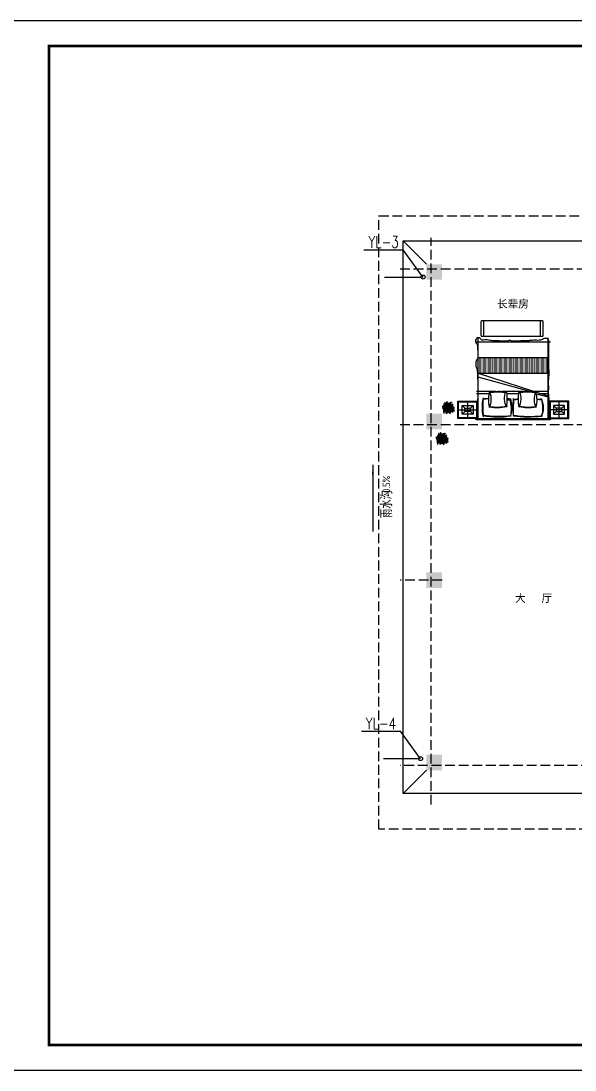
# Model space of a CAD drawing. Header units: millimetres. Extents: x -807114 to -50119, y -468455 to -61603.
# Drawn here: x -336541 to -322295, y -237099 to -210144 of the extents above; entities that cross this region are included whole.
import ezdxf

# ---------------------------------------------------------------- set-up
doc = ezdxf.new("R2010")
doc.units = ezdxf.units.MM
doc.header["$LTSCALE"] = 1000
doc.linetypes.add('DASH', pattern=[0.35, 0.25, -0.1])
for name, color, linetype in [('FF-FURN', 51, 'Continuous'), ('FF-PLANTS', 86, 'Continuous'), ('KL截面', 30, 'Continuous'), ('PIPE-雨水', 4, 'DASH'), ('PUB_DIM', 3, 'Continuous'), ('PUB_TITLE', 4, 'Continuous'), ('S1', 130, 'Continuous'), ('TWT_TEXT', 7, 'Continuous'), ('VPIPE_DIM', 3, 'Continuous'), ('厨卫', 134, 'Continuous'), ('建-轴', 1, 'Continuous')]:
    doc.layers.add(name, color=color, linetype=linetype)
doc.styles.add('_HZTXT', font='txt', dxfattribs={"bigfont": 'HZTXT'})
doc.styles.add('_TWT_SERIAL', font='COMPLEX', dxfattribs={"width": 0.8, "height": 3.5, "bigfont": 'HZTXT'})
doc.styles.add('D', font='simhei.ttf', dxfattribs={"width": 0.75, "height": 7})
doc.styles.add('DIM_FONT', font='tssdeng.shx', dxfattribs={"width": 0.7, "bigfont": 'tssdchn.shx'})

# ---------------------------------------------------------------- blocks, each defined once
blk = doc.blocks.new('1800X2000床A')
at = {"linetype": 'Continuous'}
h = blk.add_hatch(dxfattribs=at)
h.set_pattern_fill('DOTS', color=57, scale=20, angle=90, style=0)
h.set_pattern_definition([(90, (-37064.08, -174013.955), (-31.75, 15.875), [0, -31.75])])
h.paths.add_polyline_path([(-900, -572), (-900, -172), (900, -172), (900, -572)])
for p, q in [((-900, 980), (-900, -1090)), ((900, 980), (900, -1090)), ((954, -980), (-947, -980))]:
    blk.add_line(p, q, dxfattribs=at)
at = {"color": 57, "linetype": 'Continuous'}
for p, q in [((-947, 340), (-611, 340)), ((-454, 290), (-947, 290)), ((403, 284), (-900, -79)), ((900, 411), (-897, -172)), ((263, 290), (-293, 290)), ((-170, 340), (140, 340)), ((900, 290), (425, 290)), ((900, 438), (586, 357)), ((656, 340), (900, 340)), ((900, -172), (-900, -172)), ((900, -572), (-900, -572))]:
    blk.add_line(p, q, dxfattribs=at)
at = {"color": 53, "linetype": 'Continuous'}
for points in [[(914, -523, 0.011501), (915, -658, -0.027887), (914, -812, 0.011645), (918, -984, -0.522577), (807, -1071, -0.144021), (749, -1047, 0.120265), (697, -1029, 0.023323), (628, -1023, -0.068959), (565, -1028, -0.011626), (431, -1017, -0.119793), (400, -1011, 0.046791), (291, -1013, -0.023628), (191, -1010, 0.055897), (-51, -1013, -0.053528), (-92, -1020, -0.053528), (-132, -1013, 0.055897), (-374, -1010, -0.187873), (-362, -1013, 0.036947), (-500, -1011, 0.036442), (-635, -1026, -0.141351), (-766, -1028, 0.342539), (-828, -1049, -0.123892), (-881, -1090, -0.37589), (-956, -1057, -0.329446), (-939, -932, 0.211134), (-922, -891, -0.024888), (-915, -754, 0.06219), (-910, -627, 0.218233), (-943, -511, -0.123513), (-964, -411, -0.129887), (-944, -315, 0.095063), (-924, -182, -0.016498), (-918, -32, 0.039412), (-910, 174, -0.025508), (-910, 328, 0.038458), (-913, 452, -0.058958), (-920, 589, -0.00267), (-915, 817, -0.013848), (-913, 980, -0.011292)], [(911, 980, -0.018567), (915, 762, -0.00267), (920, 533, -0.058958), (913, 396, 0.038458), (910, 273, -0.025508), (910, 118, 0.039412), (918, -88, -0.016498), (924, -238)], [(924, -238, 0.037552), (914, -523)]]:
    blk.add_lwpolyline(points, format="xyb", dxfattribs=at)
at = {"linetype": 'Continuous'}
blk.add_lwpolyline([(-950, 1020), (-950, 980), (950, 980), (950, 1020), (-950, 1020), (-950, 980)], dxfattribs=at)
at = {"color": 53, "linetype": 'Continuous'}
for centre, radius, start, end in [((444, 707), 1238, 170.1485, 190.6384), ((-408, -973), 1927, 79.5219, 101.0093), ((-1062, 703), 1018, 346.621, 13.2374), ((1936, 696), 1940, 173.0204, 186.6449), ((392, -1692), 2642, 82.6669, 98.5823), ((285, 707), 487, 329.872, 28.9386), ((30, 506), 662, 163.9263, 197.1409), ((-405, -238), 949, 76.0297, 102.2512), ((-1668, 485), 1505, 353.1514, 7.5533), ((1639, 485), 1505, 172.4467, 186.8486), ((375, -238), 949, 77.7488, 103.9703), ((-59, 506), 662, 342.8591, 16.0737), ((-372, 3643), 3190, 262.7818, 265.3485), ((-376, 1254), 970, 256.4986, 282.0521), ((-472, 3643), 3190, 275.562, 277.4104), ((393, 3966), 3498, 263.3537, 265.7442), ((347, 1254), 970, 257.9479, 283.5014), ((293, 3966), 3498, 275.0712, 277.0989)]:
    blk.add_arc(centre, radius, start, end, dxfattribs=at)
at = {"color": 59, "linetype": 'Continuous'}
for centre, radius, start, end in [((-379, -2732), 3664, 84.876, 96.3909), ((1854, 687), 2630, 174.4826, 185.0365), ((-1148, 755), 1091, 346.1307, 9.5201), ((427, -2160), 3099, 84.0575, 98.1925), ((2201, 751), 2195, 175.1743, 187.1461), ((-110, 718), 865, 345.0144, 14.054), ((-426, -501), 1200, 76.8202, 99.5534), ((-1146, 492), 573, 340.1161, 22.5374), ((259, 469), 481, 151.9201, 201.9524), ((397, -501), 1200, 80.4466, 103.1798), ((-288, 469), 481, 338.0476, 28.0799), ((1117, 492), 573, 157.4626, 199.8839), ((-461, 2819), 2357, 262.1069, 265.8698), ((-383, 2242), 1941, 262.7128, 276.541), ((-561, 2819), 2357, 279.7319, 282.3002), ((430, 3708), 3235, 262.6102, 264.7442), ((353, 2242), 1941, 263.459, 277.2872), ((330, 3708), 3235, 274.8347, 277.4934)]:
    blk.add_arc(centre, radius, start, end, dxfattribs=at)
blk = doc.blocks.new('4afafaf2f2')
at = {"color": 57, "linetype": 'Continuous'}
for p, q in [((2143386, -977317), (2143321, -977252)), ((2143476, -977317), (2143541, -977252)), ((2143386, -977467), (2143321, -977532)), ((2143476, -977467), (2143541, -977532))]:
    blk.add_line(p, q, dxfattribs=at)
at = {"color": 59, "linetype": 'Continuous'}
for p, q in [((2143431, -977615), (2143431, -977169)), ((2143621, -977392), (2143241, -977392))]:
    blk.add_line(p, q, dxfattribs=at)
at = {"color": 57, "linetype": 'Continuous'}
for points in [[(2143226, -977622), (2143636, -977622), (2143636, -977162), (2143226, -977162)], [(2143476, -977467), (2143476, -977317), (2143386, -977317), (2143386, -977467)]]:
    blk.add_lwpolyline(points, close=True, dxfattribs=at)
at = {"layer": 'FF-FURN'}
for points in [[(2143206, -977642), (2143656, -977642), (2143656, -977142), (2143206, -977142)], [(2143541, -977532), (2143541, -977252), (2143321, -977252), (2143321, -977532)]]:
    blk.add_lwpolyline(points, close=True, dxfattribs=at)
blk = doc.blocks.new('角几A')
at = {"color": 0, "linetype": 'Continuous'}
blk.add_lwpolyline([(800, 278, 0.414214), (775, 303), (-775, 303, 0.414214), (-800, 278), (-800, -72, 0.414214), (-775, -97), (775, -97, 0.414214), (800, -72)], format="xyb", close=True, dxfattribs=at)
at = {"color": 57, "linetype": 'Continuous'}
for points in [[(-750, -97, 0.414214), (-725, -72), (-725, 278, 0.414214), (-750, 303)], [(750, 303, 0.414214), (725, 278), (725, -72, 0.414214), (750, -97)]]:
    blk.add_lwpolyline(points, format="xyb", dxfattribs=at)
blk = doc.blocks.new('A$C0744269B')
at = {"color": 0, "extrusion": (0, 0, -1)}
for p, q in [((-405, 75), (-428, 113)), ((-428, 113), (-354, 83)), ((-326, 4), (-405, 75)), ((-354, 83), (-222, 38)), ((-260, -17), (-326, 4)), ((-290, -21), (-160, 10)), ((-152, 31), (-239, 100)), ((-239, 100), (-139, 64)), ((-142, 112), (-227, 297)), ((-227, 297), (-99, 210)), ((-222, 38), (-109, 12)), ((0, 0), (-184, -88)), ((-158, 344), (-165, 480)), ((-160, 10), (-79, 13)), ((-102, 215), (-158, 344)), ((-137, 16), (-152, 31)), ((3, 17), (-142, 112)), ((-139, 64), (-41, 52)), ((-40, 125), (-102, 215)), ((-85, -178), (0, 0)), ((-79, 13), (0, 0)), ((0, 0), (-40, 125)), ((0, 0), (87, 157)), ((112, 38), (0, 0)), ((198, -30), (0, 0)), ((0, 0), (62, -139)), ((66, -19), (0, 0)), ((0, 0), (20, -147)), ((28, 242), (11, 169)), ((54, 174), (24, 72)), ((25, 73), (56, 241)), ((31, 343), (28, 242)), ((56, 241), (31, 343)), ((135, 306), (54, 174)), ((87, 157), (207, 289)), ((231, 93), (112, 38)), ((169, 427), (135, 306)), ((140, 215), (180, 309)), ((255, 45), (142, 52)), ((180, 309), (169, 427)), ((207, 289), (342, 333)), ((325, 254), (231, 93)), ((408, 83), (255, 45)), ((289, -9), (440, 45)), ((436, 318), (325, 254)), ((342, 333), (436, 318)), ((496, 139), (408, 83)), ((440, 45), (496, 139)), ((-512, -123), (-440, -66)), ((-455, -108), (-512, -123)), ((-322, -110), (-455, -108)), ((-440, -66), (-290, -21)), ((-375, -314), (-323, -195)), ((-323, -195), (-244, -128)), ((-184, -88), (-322, -110)), ((-166, -228), (-288, -263)), ((-288, -263), (-159, -261)), ((-244, -128), (-57, -27)), ((-96, -160), (-166, -228)), ((-159, -261), (-108, -238)), ((-133, -437), (-119, -316)), ((-112, -529), (-133, -437)), ((-119, -316), (-85, -178)), ((-98, -451), (-112, -529)), ((-6, -285), (-98, -451)), ((5, -395), (-43, -447)), ((-43, -447), (36, -405)), ((20, -147), (-6, -285)), ((5, -229), (5, -395)), ((53, -292), (19, -154)), ((36, -405), (53, -292)), ((62, -139), (157, -270)), ((138, -98), (66, -19)), ((102, -53), (221, -110)), ((128, -22), (289, -9)), ((187, -266), (138, -98)), ((289, -182), (150, -76)), ((153, -141), (222, -243)), ((157, -270), (204, -441)), ((204, -441), (187, -266)), ((353, -59), (198, -30)), ((221, -110), (355, -101)), ((222, -243), (404, -348)), ((331, -262), (289, -182)), ((404, -348), (331, -262)), ((515, -41), (353, -59)), ((355, -101), (515, -41))]:
    blk.add_line(p, q, dxfattribs=at)
at = {"color": 0, "linetype": 'ByBlock', "extrusion": (0, 0, -1)}
for p, q in [((-390, 350), (-370, 351)), ((-373, 341), (-390, 350)), ((-371, 308), (-389, 311)), ((-389, 311), (-375, 299)), ((-375, 299), (-382, 290)), ((-382, 290), (-371, 293)), ((-378, 333), (-373, 341)), ((-369, 337), (-378, 333)), ((-371, 293), (-373, 280)), ((-373, 280), (-351, 291)), ((-371, 425), (-361, 428)), ((-354, 413), (-371, 425)), ((-370, 351), (-371, 362)), ((-371, 362), (-364, 353)), ((-370, 317), (-371, 308)), ((-349, 339), (-370, 323)), ((-370, 323), (-369, 337)), ((-365, 309), (-370, 317)), ((-361, 428), (-366, 433)), ((-366, 433), (-359, 432)), ((-365, 384), (-355, 387)), ((-348, 372), (-365, 384)), ((-357, 320), (-365, 309)), ((-364, 353), (-358, 364)), ((-355, 387), (-360, 392)), ((-360, 392), (-353, 391)), ((-359, 432), (-357, 447)), ((-358, 364), (-348, 342)), ((-357, 447), (-351, 433)), ((-350, 295), (-357, 320)), ((-354, 224), (-328, 229)), ((-330, 216), (-354, 224)), ((-353, 391), (-351, 406)), ((-351, 433), (-343, 436)), ((-337, 427), (-351, 413)), ((-351, 406), (-345, 392)), ((-343, 436), (-348, 429)), ((-348, 429), (-337, 427)), ((-335, 310), (-347, 307)), ((-347, 307), (-330, 291)), ((-345, 392), (-337, 395)), ((-332, 386), (-345, 372)), ((-337, 395), (-342, 388)), ((-342, 388), (-332, 386)), ((-331, 315), (-341, 319)), ((-341, 319), (-335, 310)), ((-335, 205), (-330, 216)), ((-323, 211), (-335, 205)), ((-324, 333), (-331, 315)), ((-328, 229), (-331, 244)), ((-331, 244), (-320, 233)), ((-326, 291), (-305, 306)), ((-297, 172), (-325, 156)), ((-325, 156), (-291, 156)), ((-321, 315), (-324, 333)), ((-322, 194), (-323, 211)), ((-298, 218), (-322, 194)), ((-312, 317), (-321, 315)), ((-307, 273), (-320, 271)), ((-320, 271), (-304, 254)), ((-320, 233), (-314, 249)), ((-318, 309), (-312, 317)), ((-305, 306), (-318, 309)), ((-314, 249), (-296, 222)), ((-303, 278), (-313, 283)), ((-313, 283), (-307, 273)), ((-290, 180), (-306, 185)), ((-306, 185), (-297, 172)), ((-295, 296), (-303, 278)), ((-261, 133), (-302, 115)), ((-302, 115), (-282, 105)), ((-300, 254), (-278, 267)), ((-293, 278), (-295, 296)), ((-282, 105), (-294, 94)), ((-294, 94), (-278, 94)), ((-284, 279), (-293, 278)), ((-255, 178), (-292, 203)), ((-292, 203), (-290, 180)), ((-291, 272), (-284, 279)), ((-278, 267), (-291, 272)), ((-291, 156), (-291, 137)), ((-291, 137), (-281, 153)), ((-281, 153), (-268, 134)), ((-278, 94), (-280, 62)), ((-280, 62), (-261, 91)), ((-268, 134), (-253, 172)), ((-261, 91), (-245, 81)), ((-231, 99), (-255, 133)), ((-245, 81), (-253, 99)), ((-253, 99), (-231, 99)), ((-229, 203), (-251, 207)), ((-251, 207), (-234, 169)), ((-212, 137), (-240, 121)), ((-240, 121), (-207, 121)), ((-220, 209), (-234, 222)), ((-234, 222), (-229, 203)), ((-228, 167), (-185, 177)), ((-205, 146), (-221, 151)), ((-221, 151), (-212, 137)), ((-196, 233), (-220, 209)), ((-170, 144), (-207, 168)), ((-207, 168), (-205, 146)), ((-207, 121), (-206, 102)), ((-206, 102), (-196, 118)), ((-204, 202), (-196, 233)), ((-188, 199), (-204, 202)), ((-203, 191), (-188, 199)), ((-185, 177), (-203, 191)), ((-196, 118), (-183, 100)), ((-183, 100), (-168, 138)), ((-154, 111), (-176, 115)), ((-176, 115), (-159, 77)), ((-145, 117), (-159, 130)), ((-159, 130), (-154, 111)), ((-153, 75), (-110, 85)), ((-142, 119), (-145, 117)), ((-128, 99), (-123, 101)), ((-110, 85), (-128, 99)), ((49, 329), (40, 345)), ((40, 345), (57, 335)), ((40, 325), (49, 329)), ((50, 322), (40, 325)), ((41, 311), (50, 322)), ((67, 312), (41, 311)), ((57, 335), (63, 344)), ((66, 271), (57, 288)), ((57, 288), (74, 277)), ((57, 267), (66, 271)), ((67, 264), (57, 267)), ((58, 254), (67, 264)), ((85, 254), (58, 254)), ((68, 398), (60, 397)), ((60, 397), (68, 393)), ((68, 393), (60, 387)), ((60, 387), (77, 381)), ((63, 344), (63, 332)), ((63, 332), (75, 338)), ((75, 401), (67, 412)), ((67, 412), (68, 398)), ((75, 338), (71, 314)), ((74, 277), (80, 286)), ((81, 405), (75, 401)), ((77, 317), (76, 292)), ((88, 309), (77, 317)), ((79, 398), (81, 405)), ((89, 400), (79, 398)), ((79, 290), (105, 284)), ((80, 383), (89, 400)), ((80, 286), (80, 275)), ((80, 275), (92, 280)), ((84, 353), (83, 335)), ((92, 348), (84, 353)), ((85, 333), (105, 329)), ((96, 382), (88, 387)), ((88, 387), (89, 369)), ((90, 320), (88, 309)), ((92, 280), (88, 256)), ((94, 310), (90, 320)), ((91, 367), (111, 364)), ((94, 356), (92, 348)), ((97, 348), (94, 356)), ((113, 317), (94, 310)), ((97, 391), (96, 382)), ((101, 383), (97, 391)), ((111, 353), (97, 348)), ((99, 296), (109, 297)), ((105, 284), (99, 296)), ((105, 329), (100, 338)), ((100, 338), (107, 338)), ((115, 390), (101, 383)), ((101, 302), (113, 317)), ((109, 297), (101, 302)), ((102, 342), (111, 353)), ((107, 338), (102, 342)), ((105, 373), (113, 374)), ((111, 364), (105, 373)), ((107, 378), (115, 390)), ((113, 374), (107, 378)), ((121, 408), (112, 413)), ((112, 413), (113, 395)), ((116, 393), (135, 390)), ((123, 424), (119, 439)), ((119, 439), (126, 436)), ((122, 416), (121, 408)), ((126, 409), (122, 416)), ((139, 423), (124, 422)), ((126, 436), (127, 442)), ((139, 415), (126, 409)), ((127, 442), (130, 437)), ((130, 437), (139, 444)), ((130, 399), (137, 400)), ((135, 390), (130, 399)), ((131, 403), (139, 415)), ((137, 400), (131, 403)), ((141, 431), (134, 429)), ((134, 429), (139, 423)), ((139, 444), (135, 433)), ((135, 433), (141, 431)), ((142, 450), (138, 465)), ((138, 465), (145, 461)), ((158, 448), (143, 448)), ((145, 461), (146, 467)), ((146, 467), (149, 463)), ((149, 463), (158, 470)), ((160, 456), (153, 455)), ((153, 455), (158, 448)), ((158, 470), (154, 459)), ((154, 459), (160, 456)), ((252, 104), (225, 84)), ((225, 84), (242, 79)), ((242, 79), (234, 69)), ((234, 69), (246, 72)), ((266, 141), (242, 137)), ((242, 137), (266, 128)), ((246, 72), (250, 48)), ((250, 48), (259, 72)), ((281, 83), (257, 104)), ((259, 72), (273, 67)), ((266, 128), (261, 114)), ((261, 114), (273, 123)), ((274, 145), (264, 153)), ((264, 153), (266, 141)), ((264, 79), (281, 83)), ((273, 67), (264, 79)), ((273, 123), (277, 106)), ((279, 162), (274, 145)), ((277, 106), (299, 129)), ((298, 134), (279, 162)), ((310, 118), (282, 98)), ((282, 98), (299, 94)), ((299, 94), (292, 84)), ((292, 84), (304, 86)), ((311, 160), (297, 157)), ((297, 157), (310, 151)), ((310, 151), (298, 139)), ((298, 139), (329, 132)), ((304, 86), (308, 62)), ((322, 166), (306, 185)), ((306, 185), (311, 160)), ((308, 62), (317, 86)), ((338, 97), (315, 119)), ((317, 86), (331, 81)), ((331, 174), (322, 166)), ((322, 93), (338, 97)), ((331, 81), (322, 93)), ((330, 162), (331, 174)), ((347, 167), (330, 162)), ((333, 135), (347, 167)), ((335, 188), (348, 191)), ((357, 173), (335, 188)), ((348, 191), (342, 199)), ((342, 199), (351, 197)), ((351, 197), (354, 216)), ((368, 171), (353, 152)), ((354, 216), (362, 198)), ((354, 148), (372, 129)), ((378, 189), (361, 172)), ((362, 198), (372, 201)), ((372, 201), (365, 192)), ((365, 192), (378, 189)), ((372, 159), (368, 171)), ((381, 167), (372, 159)), ((372, 129), (374, 142)), ((374, 142), (382, 137)), ((378, 156), (381, 167)), ((397, 151), (378, 156)), ((379, 146), (397, 151)), ((382, 137), (379, 146)), ((395, 197), (383, 183)), ((384, 180), (397, 165)), ((404, 239), (394, 238)), ((394, 238), (405, 224)), ((398, 188), (395, 197)), ((397, 165), (399, 175)), ((404, 194), (398, 188)), ((399, 175), (405, 171)), ((407, 242), (400, 246)), ((400, 246), (404, 239)), ((402, 186), (404, 194)), ((417, 182), (402, 186)), ((403, 178), (417, 182)), ((405, 171), (403, 178)), ((415, 255), (407, 242)), ((408, 224), (426, 232)), ((417, 223), (408, 207)), ((409, 204), (423, 191)), ((415, 241), (415, 255)), ((422, 241), (415, 241)), ((417, 236), (422, 241)), ((426, 232), (417, 236)), ((421, 214), (417, 223)), ((427, 220), (421, 214)), ((423, 191), (423, 201)), ((423, 201), (430, 198)), ((426, 212), (427, 220)), ((441, 209), (426, 212)), ((427, 242), (437, 243)), ((441, 229), (427, 242)), ((427, 204), (441, 209)), ((430, 198), (427, 204)), ((437, 243), (433, 250)), ((433, 250), (440, 247)), ((440, 247), (444, 261)), ((444, 261), (447, 247)), ((459, 239), (444, 228)), ((447, 247), (456, 248)), ((456, 248), (450, 242)), ((450, 242), (459, 239)), ((467, 233), (473, 247)), ((479, 222), (467, 230)), ((473, 247), (477, 240)), ((477, 240), (480, 245)), ((486, 227), (479, 230)), ((479, 230), (479, 222)), ((480, 245), (481, 239)), ((481, 239), (492, 240)), ((492, 240), (482, 233)), ((482, 233), (486, 227)), ((497, 243), (503, 257)), ((510, 232), (497, 240)), ((503, 257), (507, 250)), ((507, 250), (511, 255)), ((516, 237), (510, 240)), ((510, 240), (510, 232)), ((511, 255), (511, 249)), ((511, 249), (522, 250)), ((522, 250), (512, 243)), ((512, 243), (516, 237)), ((-384, -132), (-412, -148)), ((-412, -148), (-378, -148)), ((-377, -124), (-393, -119)), ((-393, -119), (-384, -132)), ((-342, -126), (-379, -101)), ((-379, -101), (-377, -124)), ((-378, -148), (-378, -167)), ((-378, -167), (-368, -151)), ((-368, -151), (-355, -170)), ((-355, -170), (-339, -131)), ((-307, -147), (-348, -165)), ((-348, -165), (-327, -175)), ((-327, -175), (-340, -186)), ((-340, -186), (-324, -186)), ((-316, -101), (-338, -97)), ((-338, -97), (-321, -135)), ((-324, -186), (-325, -218)), ((-325, -218), (-307, -190)), ((-306, -95), (-320, -82)), ((-320, -82), (-316, -101)), ((-315, -136), (-272, -127)), ((-307, -190), (-291, -199)), ((-283, -71), (-306, -95)), ((-277, -181), (-301, -148)), ((-299, -182), (-277, -181)), ((-291, -199), (-299, -182)), ((-291, -102), (-283, -71)), ((-275, -105), (-291, -102)), ((-290, -113), (-275, -105)), ((-272, -127), (-290, -113)), ((-262, -425), (-278, -429)), ((-278, -429), (-271, -434)), ((-271, -434), (-276, -437)), ((-276, -437), (-271, -438)), ((-259, -368), (-273, -370)), ((-273, -370), (-259, -376)), ((-271, -438), (-273, -449)), ((-273, -449), (-265, -440)), ((-265, -440), (-260, -445)), ((-263, -342), (-249, -337)), ((-249, -344), (-263, -342)), ((-248, -397), (-263, -401)), ((-263, -401), (-257, -406)), ((-259, -376), (-262, -384)), ((-262, -384), (-255, -379)), ((-257, -406), (-262, -409)), ((-262, -409), (-256, -410)), ((-260, -445), (-262, -438)), ((-262, -438), (-254, -439)), ((-254, -366), (-260, -361)), ((-260, -361), (-259, -368)), ((-254, -439), (-260, -426)), ((-256, -410), (-259, -421)), ((-259, -421), (-251, -412)), ((-255, -379), (-253, -388)), ((-252, -356), (-254, -366)), ((-253, -388), (-240, -375)), ((-249, -337), (-252, -329)), ((-252, -329), (-245, -334)), ((-240, -372), (-252, -356)), ((-251, -412), (-246, -416)), ((-250, -351), (-249, -344)), ((-244, -347), (-250, -351)), ((-246, -416), (-247, -410)), ((-247, -410), (-240, -411)), ((-240, -411), (-246, -398)), ((-245, -334), (-243, -324)), ((-241, -356), (-244, -347)), ((-243, -324), (-230, -337)), ((-230, -340), (-241, -356)), ((-225, -317), (-238, -319)), ((-238, -319), (-225, -325)), ((-231, -349), (-214, -342)), ((-223, -355), (-231, -349)), ((-230, -360), (-223, -355)), ((-221, -360), (-230, -360)), ((-225, -325), (-228, -333)), ((-228, -333), (-221, -328)), ((-220, -315), (-226, -310)), ((-226, -310), (-225, -317)), ((-221, -328), (-219, -337)), ((-221, -374), (-221, -360)), ((-214, -362), (-221, -374)), ((-217, -305), (-220, -315)), ((-219, -337), (-206, -324)), ((-206, -321), (-217, -305)), ((-196, -288), (-215, -288)), ((-215, -288), (-198, -298)), ((-208, -366), (-214, -362)), ((-212, -343), (-200, -360)), ((-200, -360), (-210, -359)), ((-210, -359), (-208, -366)), ((-198, -298), (-203, -308)), ((-203, -308), (-193, -303)), ((-190, -286), (-196, -279)), ((-196, -279), (-196, -288)), ((-193, -303), (-192, -316)), ((-192, -316), (-173, -301)), ((-184, -273), (-190, -286)), ((-173, -297), (-184, -273)), ((-173, -308), (-151, -296)), ((-161, -314), (-173, -308)), ((-170, -321), (-161, -314)), ((-159, -320), (-170, -321)), ((-157, -340), (-159, -320)), ((-157, -266), (-135, -254)), ((-145, -272), (-157, -266)), ((-149, -323), (-157, -340)), ((-154, -279), (-145, -272)), ((-143, -278), (-154, -279)), ((-141, -327), (-149, -323)), ((-148, -298), (-131, -318)), ((-131, -318), (-145, -318)), ((-145, -318), (-141, -327)), ((-141, -298), (-143, -278)), ((-133, -281), (-141, -298)), ((-124, -285), (-133, -281)), ((-132, -256), (-115, -276)), ((-115, -276), (-128, -276)), ((-128, -276), (-124, -285)), ((31, -259), (48, -258)), ((53, -284), (31, -259)), ((36, -196), (54, -195)), ((59, -221), (36, -196)), ((48, -258), (43, -247)), ((43, -247), (54, -252)), ((54, -195), (48, -184)), ((48, -184), (60, -189)), ((54, -252), (63, -229)), ((86, -270), (58, -286)), ((60, -189), (69, -166)), ((63, -229), (67, -255)), ((91, -207), (64, -223)), ((67, -255), (81, -253)), ((69, -166), (72, -192)), ((81, -253), (70, -263)), ((70, -263), (86, -270)), ((72, -192), (87, -190)), ((87, -190), (75, -200)), ((75, -200), (91, -207)), ((79, -230), (93, -227)), ((92, -236), (79, -230)), ((82, -260), (92, -236)), ((102, -245), (82, -260)), ((106, -310), (83, -284)), ((83, -284), (101, -284)), ((93, -227), (84, -213)), ((84, -213), (116, -213)), ((84, -345), (99, -342)), ((98, -351), (84, -345)), ((88, -375), (98, -351)), ((107, -360), (88, -375)), ((99, -342), (89, -328)), ((89, -328), (121, -328)), ((101, -284), (95, -272)), ((95, -272), (107, -277)), ((109, -255), (102, -245)), ((107, -277), (116, -255)), ((114, -370), (107, -360)), ((110, -242), (109, -255)), ((125, -251), (110, -242)), ((138, -296), (111, -312)), ((116, -357), (114, -370)), ((116, -255), (119, -280)), ((131, -365), (116, -357)), ((140, -374), (116, -383)), ((116, -383), (127, -390)), ((119, -217), (125, -251)), ((119, -280), (134, -279)), ((127, -390), (120, -396)), ((120, -396), (129, -396)), ((134, -279), (122, -288)), ((122, -288), (138, -296)), ((146, -337), (124, -314)), ((124, -332), (131, -365)), ((125, -309), (145, -281)), ((129, -396), (128, -415)), ((128, -415), (139, -399)), ((139, -399), (149, -405)), ((157, -394), (144, -374)), ((149, -405), (144, -394)), ((144, -394), (157, -394)), ((145, -281), (149, -298)), ((162, -408), (145, -419)), ((145, -419), (154, -422)), ((150, -320), (146, -337)), ((149, -298), (159, -290)), ((154, -422), (149, -427)), ((149, -427), (156, -427)), ((162, -329), (150, -320)), ((156, -427), (157, -441)), ((159, -290), (157, -302)), ((157, -302), (181, -306)), ((181, -306), (157, -315)), ((157, -315), (162, -329)), ((157, -441), (164, -427)), ((171, -405), (164, -389)), ((164, -427), (172, -431)), ((165, -386), (181, -375)), ((177, -422), (165, -408)), ((167, -423), (177, -422)), ((172, -431), (167, -423)), ((176, -397), (171, -405)), ((181, -404), (176, -397)), ((181, -375), (180, -385)), ((180, -385), (187, -382)), ((196, -395), (181, -396)), ((181, -396), (181, -404)), ((187, -382), (184, -388)), ((184, -388), (196, -395)), ((210, -446), (193, -456)), ((193, -456), (203, -460)), ((203, -460), (198, -465)), ((198, -465), (205, -464)), ((205, -464), (206, -478)), ((206, -478), (213, -465)), ((225, -460), (213, -446)), ((213, -465), (220, -468)), ((216, -461), (225, -460)), ((220, -468), (216, -461)), ((249, -448), (235, -453)), ((235, -456), (237, -471)), ((237, -471), (243, -465)), ((258, -117), (242, -111)), ((242, -111), (248, -142)), ((243, -465), (245, -470)), ((245, -470), (247, -465)), ((247, -456), (249, -448)), ((254, -454), (247, -456)), ((247, -465), (257, -468)), ((249, -459), (254, -454)), ((257, -468), (249, -459)), ((253, -144), (287, -144)), ((266, -114), (258, -102)), ((258, -102), (258, -117)), ((262, -472), (265, -487)), ((276, -464), (263, -470)), ((265, -487), (270, -481)), ((288, -100), (266, -114)), ((270, -481), (273, -486)), ((300, -138), (272, -158)), ((272, -158), (289, -162)), ((273, -486), (274, -481)), ((274, -481), (285, -484)), ((275, -472), (276, -464)), ((281, -471), (275, -472)), ((276, -131), (288, -127)), ((287, -144), (276, -131)), ((277, -122), (288, -100)), ((288, -127), (277, -122)), ((277, -475), (281, -471)), ((285, -484), (277, -475)), ((289, -162), (282, -172)), ((282, -172), (294, -170)), ((294, -170), (298, -194)), ((298, -194), (307, -170)), ((328, -159), (305, -137)), ((307, -170), (321, -174)), ((312, -162), (328, -159)), ((321, -174), (312, -162)), ((333, -119), (317, -112)), ((317, -112), (323, -143)), ((328, -146), (362, -146)), ((341, -116), (333, -104)), ((333, -104), (333, -119)), ((363, -102), (341, -116)), ((372, -150), (347, -171)), ((347, -175), (363, -206)), ((351, -132), (363, -129)), ((362, -146), (351, -132)), ((352, -124), (363, -102)), ((363, -129), (352, -124)), ((363, -206), (370, -190)), ((370, -190), (379, -199)), ((373, -168), (372, -150)), ((386, -160), (373, -168)), ((379, -199), (378, -186)), ((378, -186), (402, -186)), ((380, -173), (386, -160)), ((402, -186), (380, -173))]:
    blk.add_line(p, q, dxfattribs=at)
at = {"color": 250, "extrusion": (0, 0, -1)}
for p, q in [((-122, 146), (-182, 246)), ((-80, 318), (-134, 408)), ((-59, 90), (-122, 146)), ((-38, 207), (-80, 318)), ((-14, 88), (-38, 207)), ((269, 264), (120, 108)), ((396, 311), (269, 264)), ((-397, -80), (-455, -91)), ((-251, -53), (-397, -80)), ((-375, -314), (-314, -215)), ((-271, -235), (-375, -314)), ((-314, -215), (-245, -159)), ((-170, -208), (-271, -235)), ((-112, -17), (-251, -53)), ((-82, -152), (-170, -208)), ((-112, -399), (-118, -457)), ((-49, -271), (-112, -399)), ((-106, -94), (-49, -73)), ((-23, -110), (-49, -271)), ((35, -29), (87, -103)), ((87, -103), (143, -215)), ((168, -119), (236, -216)), ((236, -216), (327, -283))]:
    blk.add_line(p, q, dxfattribs=at)
at = {"color": 250, "linetype": 'ByBlock', "extrusion": (0, 0, -1)}
blk.add_line((-245, -159), (-106, -94), dxfattribs=at)
at = {"color": 250, "linetype": 'ByBlock'}
for centre, major_axis, start_param, end_param in [((-7, -7), (286, 286), 2.150878, 2.47792), ((-7, -7), (386, 124), 1.654863, 2.552642), ((-7, -7), (267, 267), 2.190322, 2.486133), ((-7, -7), (359, 115), 1.660921, 2.566933), ((-7, -7), (385, 125), 0.846774, 1.438868), ((-7, -7), (359, 115), 0.865416, 1.40833), ((-7, -7), (267, 267), 0.151631, 0.281239), ((-7, -7), (286, 286), 0.080212, 0.299878), ((-7, -7), (267, 267), 5.723865, 6.103747), ((-7, -7), (286, 286), 5.70879, 6.146281), ((-7, -7), (267, 267), 5.397197, 5.538305), ((-7, -7), (286, 286), 5.391682, 5.579551), ((-7, -7), (286, 286), 2.610321, 2.968412), ((-7, -7), (267, 267), 2.635733, 2.906746), ((-7, -7), (385, 126), 3.536726, 4.095681), ((-7, -7), (360, 114), 3.542796, 4.065428), ((-7, -7), (286, 286), 3.759892, 3.90211), ((-7, -7), (267, 267), 3.794436, 3.938848), ((-7, -7), (286, 286), 3.972707, 4.400456), ((12, -1), (267, 267), 4.101574, 4.41923), ((-7, -7), (286, 286), 4.447205, 4.741499), ((-7, -7), (267, 267), 4.515141, 4.708751), ((-7, -7), (267, 267), 4.928983, 5.22161), ((-7, -7), (286, 286), 4.881681, 5.305549)]:
    blk.add_ellipse(centre, major_axis=major_axis, ratio=1, start_param=start_param, end_param=end_param, dxfattribs=at)
at = {"color": 0}
blk.add_ellipse((-440, 118), major_axis=(-140, 435), ratio=0.990582, start_param=4.181898, end_param=5.319375, dxfattribs=at)

msp = doc.modelspace()

# ---------------------------------------------------------------- hatches: boundary and pattern name
h = msp.add_hatch(color=251)
h.dxf.hatch_style = 1
h.paths.add_polyline_path([(-326115.4, -216794.2), (-325715.4, -216794.2), (-325715.4, -216394.2), (-326115.4, -216394.2)])
h = msp.add_hatch(color=251)
h.dxf.hatch_style = 1
h.paths.add_polyline_path([(-326115.4, -220234.2), (-325715.4, -220234.2), (-325715.4, -220634.2), (-326115.4, -220634.2)])
h = msp.add_hatch(color=251)
h.dxf.hatch_style = 1
h.paths.add_polyline_path([(-326115.4, -224314.2), (-325715.4, -224314.2), (-325715.4, -224714.2), (-326115.4, -224714.2)])
h = msp.add_hatch(color=251)
h.dxf.hatch_style = 1
h.paths.add_polyline_path([(-326115.4, -228994.2), (-326115.4, -229394.2), (-325715.4, -229394.2), (-325715.4, -228994.2)])

# ---------------------------------------------------------------- linework, layer by layer
at = {"color": 2}
for p, q in [((-326715.4, -215794.2), (-326115.4, -216394.2)), ((-326715.4, -229994.2), (-326115.4, -229394.2))]:
    msp.add_line(p, q, dxfattribs=at)
msp.add_lwpolyline([(-326715.4, -215794.2), (-312515.4, -215794.2), (-312515.4, -229994.2), (-326715.4, -229994.2)], close=True, dxfattribs=at)
at = {"layer": 'PIPE-雨水'}
msp.add_lwpolyline([(-327336.5, -215147.6), (-311785.4, -215147.6), (-311785.4, -230910.3), (-327336.5, -230910.3)], close=True, dxfattribs=at)
at = {"layer": 'PIPE-雨水', "const_width": 36, "elevation": 0}
for points in [[(-326252.5, -216730.2), (-327200.2, -216730.2)], [(-326318.6, -229097.6), (-327221.7, -229097.6)]]:
    msp.add_lwpolyline(points, dxfattribs=at)
at = {"layer": 'PUB_DIM'}
for p, q in [((-326201.6, -216733.1, 0), (-326714.3, -216020.3)), ((-326267.4, -229106.2, 0), (-326780.1, -228393.4))]:
    msp.add_line(p, q, dxfattribs=at)
at = {"layer": 'PUB_TITLE'}
for points in [[(-337228.6, -237098.7), (-299107.2, -237098.7), (-299107.2, -210144.2), (-337228.6, -210144.2)], [(-335822.2, -236456.9), (-299749, -236456.9), (-299749, -210786), (-335822.2, -210786)]]:
    msp.add_lwpolyline(points, close=True, dxfattribs=at)
at = {"layer": 'PUB_TITLE', "const_width": 64.2}
msp.add_lwpolyline([(-335822.2, -236456.9), (-299749, -236456.9), (-299749, -210786), (-335822.2, -210786)], close=True, dxfattribs=at)
at = {"layer": 'S1', "color": 3}
msp.add_lwpolyline([(-327493.9, -221547), (-327493.9, -223262.9)], dxfattribs=at)
msp.add_solid([(-327493.9, -221547), (-327519.5, -221803), (-327468.3, -221803)], dxfattribs=at)
at = {"layer": 'VPIPE_DIM'}
for p, q in [((-327721.5, -216020.3), (-326714.3, -216020.3)), ((-327787.3, -228393.4), (-326780.1, -228393.4))]:
    msp.add_line(p, q, dxfattribs=at)
at = {"layer": '厨卫'}
for centre in [(-326201.6, -216724.2, 0), (-326267.4, -229097.3, 0)]:
    msp.add_circle(centre, 51.2, dxfattribs=at)
at = {"layer": '建-轴', "linetype": 'DASH'}
for p, q in [((-325995.4, -230274.2), (-325995.4, -215714.2)), ((-326795.4, -216514.2), (-312435.4, -216514.2)), ((-326795.4, -220514.2), (-312435.4, -220514.2)), ((-325715.4, -224514.2), (-326795.4, -224514.2)), ((-312435.4, -229274.2), (-326795.4, -229274.2))]:
    msp.add_line(p, q, dxfattribs=at)

# ---------------------------------------------------------------- block references
at = {"xscale": -1, "rotation": 270}
msp.add_blockref('4afafaf2f2', (652333.9, -2363564.9), dxfattribs=at)
at = {"rotation": 90.00000000000014}
msp.add_blockref('4afafaf2f2', (-1300100.7, -2363564.9), dxfattribs=at)
at = {"layer": 'FF-FURN'}
msp.add_blockref('角几A', (-323913.9, -218148.9), dxfattribs=at)
at = {"layer": 'FF-FURN', "xscale": -1, "rotation": 180}
msp.add_blockref('1800X2000床A', (-323883.4, -219374.2), dxfattribs=at)
at = {"layer": 'FF-PLANTS', "xscale": -0.3067089731235997, "yscale": 0.3067089731235997, "zscale": 0.3067089731235997, "rotation": 180}
for p in [(-325558.5, -220086.9), (-325718.5, -220881.9)]:
    msp.add_blockref('A$C0744269B', p, dxfattribs=at)

# ---------------------------------------------------------------- texts
at = {"layer": 'KL截面', "linetype": 'ByBlock', "style": 'D'}
for s, p in [('长辈房', (-324299.1, -217512.5)), ('大   厅', (-323837.8, -225074.9))]:
    msp.add_text(s, height=200, dxfattribs=at).set_placement(p)
at = {"layer": 'S1', "color": 7}
for s, height, rotation, style, width, p in [('0.5%', 192, 89.94675, 'DIM_FONT', 0.7, (-327051.3, -222267.6)), ('雨水沟', 294.4, 90, '_HZTXT', 0.6, (-326995.8, -222916.8))]:
    msp.add_text(s, height=height, rotation=rotation, dxfattribs=dict(at, style=style, width=width)).set_placement(p)
at = {"layer": 'TWT_TEXT', "style": '_TWT_SERIAL', "width": 0.752941}
for s, p in [('YL-3', (-327605.5, -215970.3)), ('YL-4', (-327671.3, -228343.4))]:
    msp.add_text(s, height=297.5, dxfattribs=at).set_placement(p)

doc.saveas('drawing.dxf')
